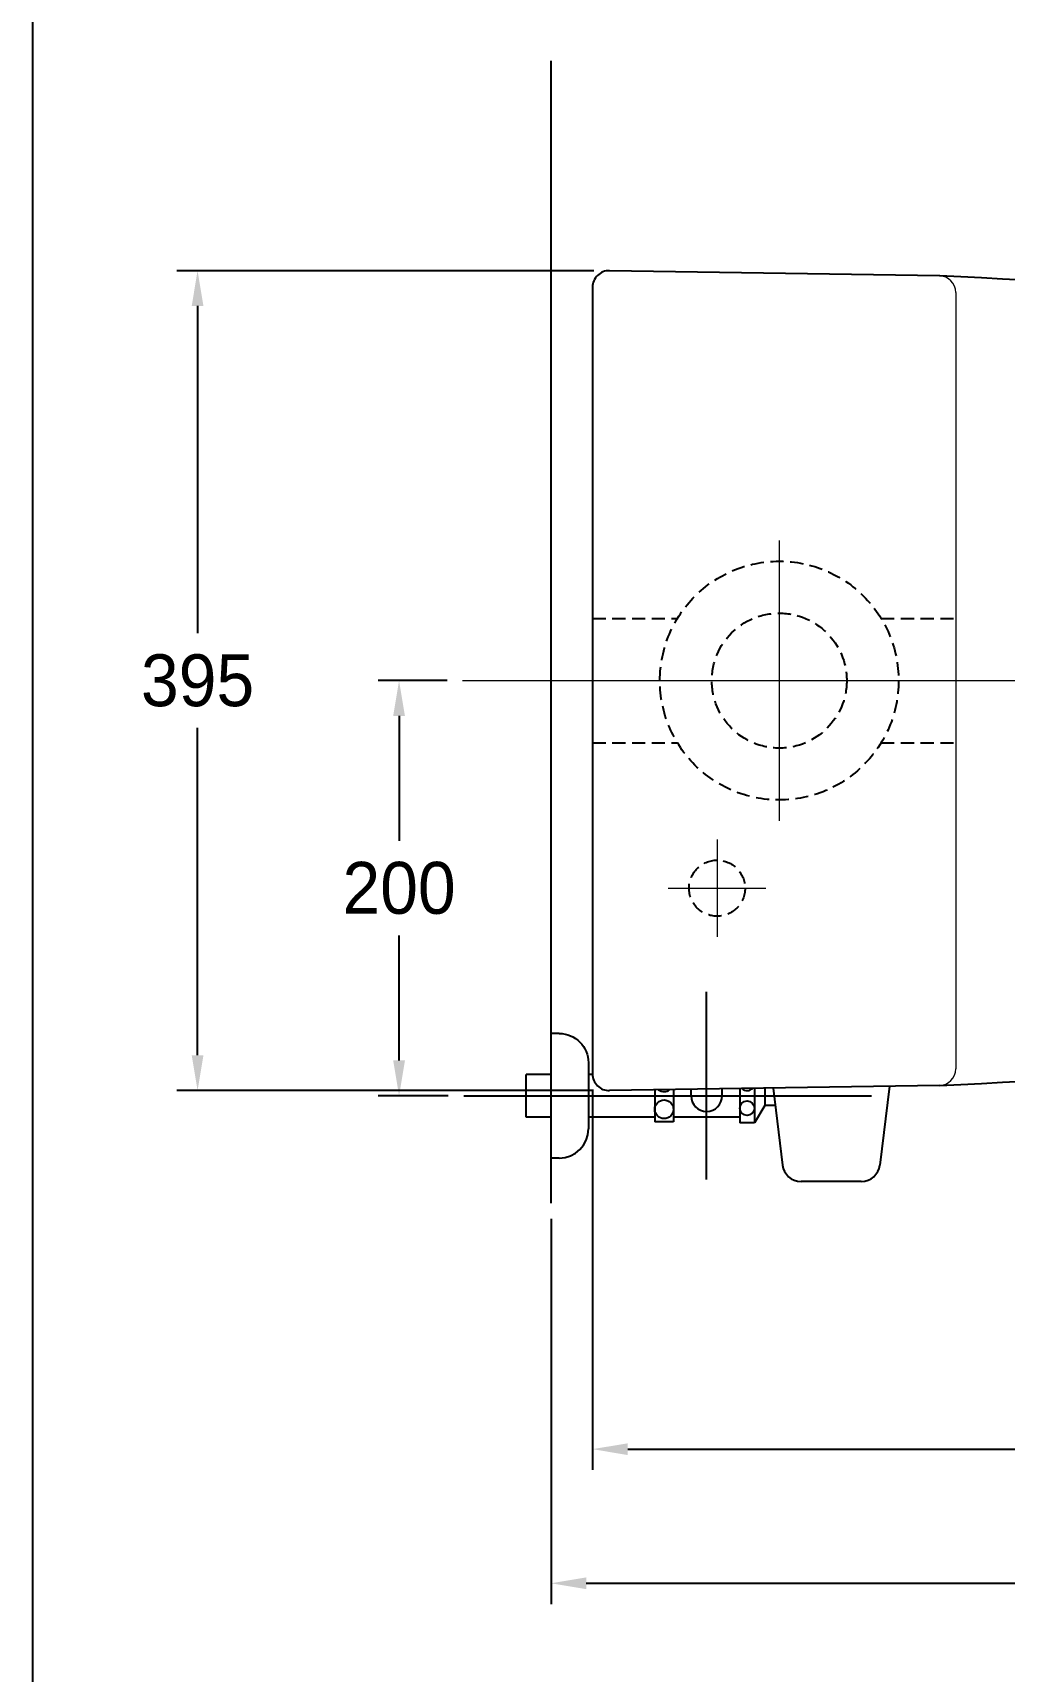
# Model space of a CAD drawing. Header units: millimetres. Extents: x 4840 to 6640, y -3623 to -1026.
# Drawn here: x 4840 to 5308, y -2386 to -1597 of the extents above; entities that cross this region are included whole.
import ezdxf
from ezdxf.lldxf.tags import DXFTag

# ---------------------------------------------------------------- set-up
doc = ezdxf.new("R2010")
doc.units = ezdxf.units.MM
doc.linetypes.add('DASHED2', pattern=[9.525, 6.35, -3.175])
for name, color, linetype in [('내부선 및 부속', 4, 'Continuous'), ('도각라인', 255, 'Continuous'), ('외형선', 3, 'Continuous'), ('점선', 6, 'DASHED2'), ('중심선', 1, 'DASHED'), ('치수선', 7, 'Continuous')]:
    doc.layers.add(name, color=color, linetype=linetype)
doc.styles.add('____', font='')
doc.styles.get('____').set_extended_font_data('굴림')
tags = doc.linetypes.add('DASHDOT', pattern=[70, 31, -13, 13, -13]).pattern_tags.tags
tags[10:11] = [DXFTag(74, 4), DXFTag(75, 0), DXFTag(340, '0'), DXFTag(46, 0.0), DXFTag(50, 0.0), DXFTag(44, 0.0), DXFTag(45, 0.0)]
tags[8:9] = [DXFTag(74, 4), DXFTag(75, 0), DXFTag(340, '0'), DXFTag(46, 0.0), DXFTag(50, 0.0), DXFTag(44, 0.0), DXFTag(45, 0.0)]
tags[6:7] = [DXFTag(74, 4), DXFTag(75, 0), DXFTag(340, '0'), DXFTag(46, 0.0), DXFTag(50, 0.0), DXFTag(44, 0.0), DXFTag(45, 0.0)]
tags[4:5] = [DXFTag(74, 4), DXFTag(75, 0), DXFTag(340, '0'), DXFTag(46, 0.0), DXFTag(50, 0.0), DXFTag(44, 0.0), DXFTag(45, 0.0)]
tags = doc.linetypes.add('DASHED', pattern=[25.72, 12.86, -12.86]).pattern_tags.tags
tags[6:7] = [DXFTag(74, 4), DXFTag(75, 0), DXFTag(340, '0'), DXFTag(46, 0.0), DXFTag(50, 0.0), DXFTag(44, 0.0), DXFTag(45, 0.0)]
tags[4:5] = [DXFTag(74, 4), DXFTag(75, 0), DXFTag(340, '0'), DXFTag(46, 0.0), DXFTag(50, 0.0), DXFTag(44, 0.0), DXFTag(45, 0.0)]
doc.dimstyles.new('MSADIM', dxfattribs={"dimtxt": 33, "dimasz": 17, "dimexe": 10, "dimexo": 7.5, "dimgap": 10, "dimtad": 0, "dimtih": 1, "dimtoh": 1, "dimdec": 0, "dimzin": 1, "dimdsep": 46, "dimtxsty": '____', "dimcen": 11.25, "dimadec": 0, "dimazin": 0, "dimtfac": 1, "dimtdec": 0, "dimtix": 1, "dimtmove": 0, "dimatfit": 3, "dimfxl": 0, "dimtolj": 1, "dimtzin": 1, "dimarcsym": 0})

# ---------------------------------------------------------------- blocks, each defined once
blk = doc.blocks.new('*D7')
at = {"layer": '치수선', "color": 0, "linetype": 'Continuous', "lineweight": -2}
for p, q in [((5039.75, -1908.97), (5006.63, -1908.97)), ((5016.63, -1925.97), (5016.63, -1986.15)), ((5016.63, -2091.97), (5016.63, -2031.78)), ((5040.35, -2108.97), (5006.63, -2108.97))]:
    blk.add_line(p, q, dxfattribs=at)
at = {"layer": '치수선', "color": 0, "linetype": 'Continuous'}
for points in [[(5013.8, -1925.97), (5019.47, -1925.97), (5016.63, -1908.97)], [(5013.8, -2091.97), (5019.47, -2091.97), (5016.63, -2108.97)]]:
    blk.add_solid(points, dxfattribs=at)
at = {"layer": '치수선', "color": 0, "linetype": 'Continuous', "insert": (5016.63, -2008.97), "char_height": 25, "attachment_point": 5, "style": '____'}
blk.add_mtext('\\A1;200', dxfattribs=at)
blk = doc.blocks.new('*D8')
at = {"layer": '치수선', "color": 0, "linetype": 'Continuous', "lineweight": -2}
for p, q in [((5110.48, -1711.47), (4909.54, -1711.47)), ((4919.54, -1728.47), (4919.54, -1886.15)), ((4919.54, -2089.47), (4919.54, -1931.78)), ((5110.35, -2106.47), (4909.54, -2106.47))]:
    blk.add_line(p, q, dxfattribs=at)
at = {"layer": '치수선', "color": 0, "linetype": 'Continuous'}
for points in [[(4916.71, -1728.47), (4922.37, -1728.47), (4919.54, -1711.47)], [(4916.71, -2089.47), (4922.37, -2089.47), (4919.54, -2106.47)]]:
    blk.add_solid(points, dxfattribs=at)
at = {"layer": '치수선', "color": 0, "linetype": 'Continuous', "insert": (4919.54, -1908.97), "char_height": 25, "attachment_point": 5, "style": '____'}
blk.add_mtext('\\A1;395', dxfattribs=at)
blk = doc.blocks.new('*D10')
at = {"layer": '치수선', "color": 0, "linetype": 'Continuous', "lineweight": -2}
for p, q in [((5109.85, -2105.97), (5109.85, -2289.21)), ((5809.76, -2228.64), (5809.76, -2289.21)), ((5126.85, -2279.21), (5422.67, -2279.21)), ((5792.76, -2279.21), (5496.94, -2279.21))]:
    blk.add_line(p, q, dxfattribs=at)
at = {"layer": '치수선', "color": 0, "linetype": 'Continuous'}
for points in [[(5126.85, -2276.38), (5126.85, -2282.05), (5109.85, -2279.21)], [(5792.76, -2276.38), (5792.76, -2282.05), (5809.76, -2279.21)]]:
    blk.add_solid(points, dxfattribs=at)
at = {"layer": '치수선', "color": 0, "linetype": 'Continuous', "insert": (5459.81, -2279.21), "char_height": 25, "attachment_point": 5, "style": '____'}
blk.add_mtext('\\A1;700', dxfattribs=at)
blk = doc.blocks.new('*D11')
at = {"layer": '치수선', "color": 0, "linetype": 'Continuous', "lineweight": -2}
for p, q in [((5089.85, -2168.25), (5089.85, -2353.82)), ((5809.76, -2286.71), (5809.76, -2353.82)), ((5106.85, -2343.82), (5412.67, -2343.82)), ((5792.76, -2343.82), (5486.94, -2343.82))]:
    blk.add_line(p, q, dxfattribs=at)
at = {"layer": '치수선', "color": 0, "linetype": 'Continuous'}
for points in [[(5106.85, -2340.98), (5106.85, -2346.65), (5089.85, -2343.82)], [(5792.76, -2340.98), (5792.76, -2346.65), (5809.76, -2343.82)]]:
    blk.add_solid(points, dxfattribs=at)
at = {"layer": '치수선', "color": 0, "linetype": 'Continuous', "insert": (5449.81, -2343.82), "char_height": 25, "attachment_point": 5, "style": '____'}
blk.add_mtext('\\A1;720', dxfattribs=at)

msp = doc.modelspace()

# ---------------------------------------------------------------- linework, layer by layer
at = {"layer": '내부선 및 부속', "lineweight": 18}
msp.add_line((5284.85, -1721.97), (5284.85, -2095.97), dxfattribs=at)
at = {"layer": '내부선 및 부속', "linetype": 'Continuous'}
for p, q in [((5093.85, -2078.97), (5089.85, -2078.97)), ((5077.85, -2119.22), (5077.85, -2098.72)), ((5089.85, -2098.72), (5077.85, -2098.72)), ((5107.85, -2092.97), (5107.85, -2124.97)), ((5107.85, -2092.97), (5107.85, -2124.97)), ((5109.85, -2098.72), (5107.85, -2098.72)), ((5139.85, -2106.12), (5139.85, -2121.47)), ((5148.85, -2105.98), (5148.85, -2121.47)), ((5157.35, -2108.97), (5157.35, -2105.85)), ((5172.35, -2108.97), (5172.35, -2105.61)), ((5180.85, -2105.48), (5180.85, -2121.97)), ((5187.85, -2105.37), (5187.85, -2121.97)), ((5192.85, -2105.29), (5192.85, -2113.72)), ((5196.85, -2105.23), (5201.38, -2142.32)), ((5252.96, -2104.34), (5248.32, -2142.32)), ((5192.85, -2113.72), (5187.85, -2121.97)), ((5197.89, -2113.72), (5192.85, -2113.72)), ((5089.85, -2119.22), (5077.85, -2119.22)), ((5139.85, -2119.22), (5107.85, -2119.22)), ((5148.85, -2121.47), (5139.85, -2121.47)), ((5180.85, -2119.22), (5148.85, -2119.22)), ((5187.85, -2121.97), (5180.85, -2121.97)), ((5093.85, -2138.97), (5089.85, -2138.97)), ((5239.38, -2150.23), (5210.32, -2150.23))]:
    msp.add_line(p, q, dxfattribs=at)
at = {"layer": '내부선 및 부속', "linetype": 'Continuous', "flags": 128}
msp.add_lwpolyline([(5093.85, -2078.97, -0.414214), (5107.85, -2092.97)], format="xyb", dxfattribs=at)
at = {"layer": '내부선 및 부속', "linetype": 'Continuous'}
for centre, radius in [((5144.35, -2115.47), 4.5), ((5184.35, -2114.97), 3.5)]:
    msp.add_circle(centre, radius, dxfattribs=at)
at = {"layer": '내부선 및 부속', "lineweight": 18}
for centre, start, end in [((5276.85, -1721.97), 0, 89.0992), ((5276.85, -2095.97), 270.9008, 0)]:
    msp.add_arc(centre, 8, start, end, dxfattribs=at)
at = {"layer": '내부선 및 부속', "linetype": 'Continuous'}
for centre, radius, start, end in [((5144.35, -2102.47), 4.5, 233.69014, 308.11147), ((5184.35, -2102.97), 3.5, 225.44453, 316.35708), ((5164.85, -2108.97), 7.5, 180, 0), ((5093.85, -2124.97), 14, 270, 360), ((5210.32, -2141.23), 9, 186.96826, 270), ((5239.38, -2141.23), 9, 270, 353.03174)]:
    msp.add_arc(centre, radius, start, end, dxfattribs=at)
at = {"layer": '도각라인', "color": 7}
msp.add_line((4840.12, -3555.87), (4840.12, -1025.87), dxfattribs=at)
at = {"layer": '외형선', "linetype": 'Continuous'}
msp.add_line((5089.85, -2160.75), (5089.85, -1610.46), dxfattribs=at)
at = {"layer": '외형선'}
for p, q in [((5276.98, -1713.97), (5117.98, -1711.47)), ((5109.85, -1719.47), (5109.85, -2098.47)), ((5276.98, -2103.97), (5117.98, -2106.47))]:
    msp.add_line(p, q, dxfattribs=at)
for centre, radius, start, end in [((5117.85, -1719.47), 8, 89.0992, 180), ((4983.96, -7882.01), 6175, 84.292307, 87.277795), ((4983.96, 4064.07), 6175, 272.722205, 275.707693), ((5117.85, -2098.47), 8, 180, 270.9008)]:
    msp.add_arc(centre, radius, start, end, dxfattribs=at)
at = {"layer": '점선'}
for p, q in [((5109.85, -1878.97), (5150.8, -1878.97)), ((5248.9, -1878.97), (5284.85, -1878.97)), ((5109.85, -1938.97), (5150.8, -1938.97)), ((5248.9, -1938.97), (5284.85, -1938.97))]:
    msp.add_line(p, q, dxfattribs=at)
for centre, radius in [((5199.85, -1908.97), 57.5), ((5199.85, -1908.97), 32.5), ((5169.85, -2008.97), 13.5)]:
    msp.add_circle(centre, radius, dxfattribs=at)
at = {"layer": '중심선', "linetype": 'DASHDOT', "lineweight": 18}
for p, q in [((5199.85, -1841.47), (5199.85, -1976.47)), ((5047.25, -1908.97), (5843.84, -1908.97)), ((5169.85, -1985.47), (5169.85, -2032.47)), ((5146.35, -2008.97), (5193.35, -2008.97))]:
    msp.add_line(p, q, dxfattribs=at)
at = {"layer": '중심선', "linetype": 'DASHDOT'}
for p, q in [((5164.85, -2149.22), (5164.85, -2058.85)), ((5047.85, -2108.97), (5244.27, -2108.97))]:
    msp.add_line(p, q, dxfattribs=at)

# ---------------------------------------------------------------- dimensions: what is measured, and where the dimension line sits
at = {"layer": '치수선', "linetype": 'Continuous'}
for base, p1, p2, picture, middle in [((4919.54, -2106.47), (5117.98, -1711.47), (5117.85, -2106.47), '*D8', (4919.54, -1908.97)), ((5016.63, -2108.97), (5047.25, -1908.97), (5047.85, -2108.97), '*D7', (5016.63, -2008.97))]:
    dim = msp.add_linear_dim(base=base, p1=p1, p2=p2, angle=90, dimstyle='MSADIM', override={"dimtxt": 25}, dxfattribs=at)
    dim.commit()
    dim.dimension.update_dxf_attribs({"geometry": picture, "text_midpoint": middle})
for base, p1, p2, picture, middle in [((5109.85, -2279.21), (5809.76, -2221.14), (5109.85, -2098.47), '*D10', (5459.81, -2279.21)), ((5089.85, -2343.82), (5809.76, -2279.21), (5089.85, -2160.75), '*D11', (5449.81, -2343.82))]:
    dim = msp.add_linear_dim(base=base, p1=p1, p2=p2, dimstyle='MSADIM', override={"dimtxt": 25}, dxfattribs=at)
    dim.commit()
    dim.dimension.update_dxf_attribs({"geometry": picture, "text_midpoint": middle})

doc.saveas('drawing.dxf')
